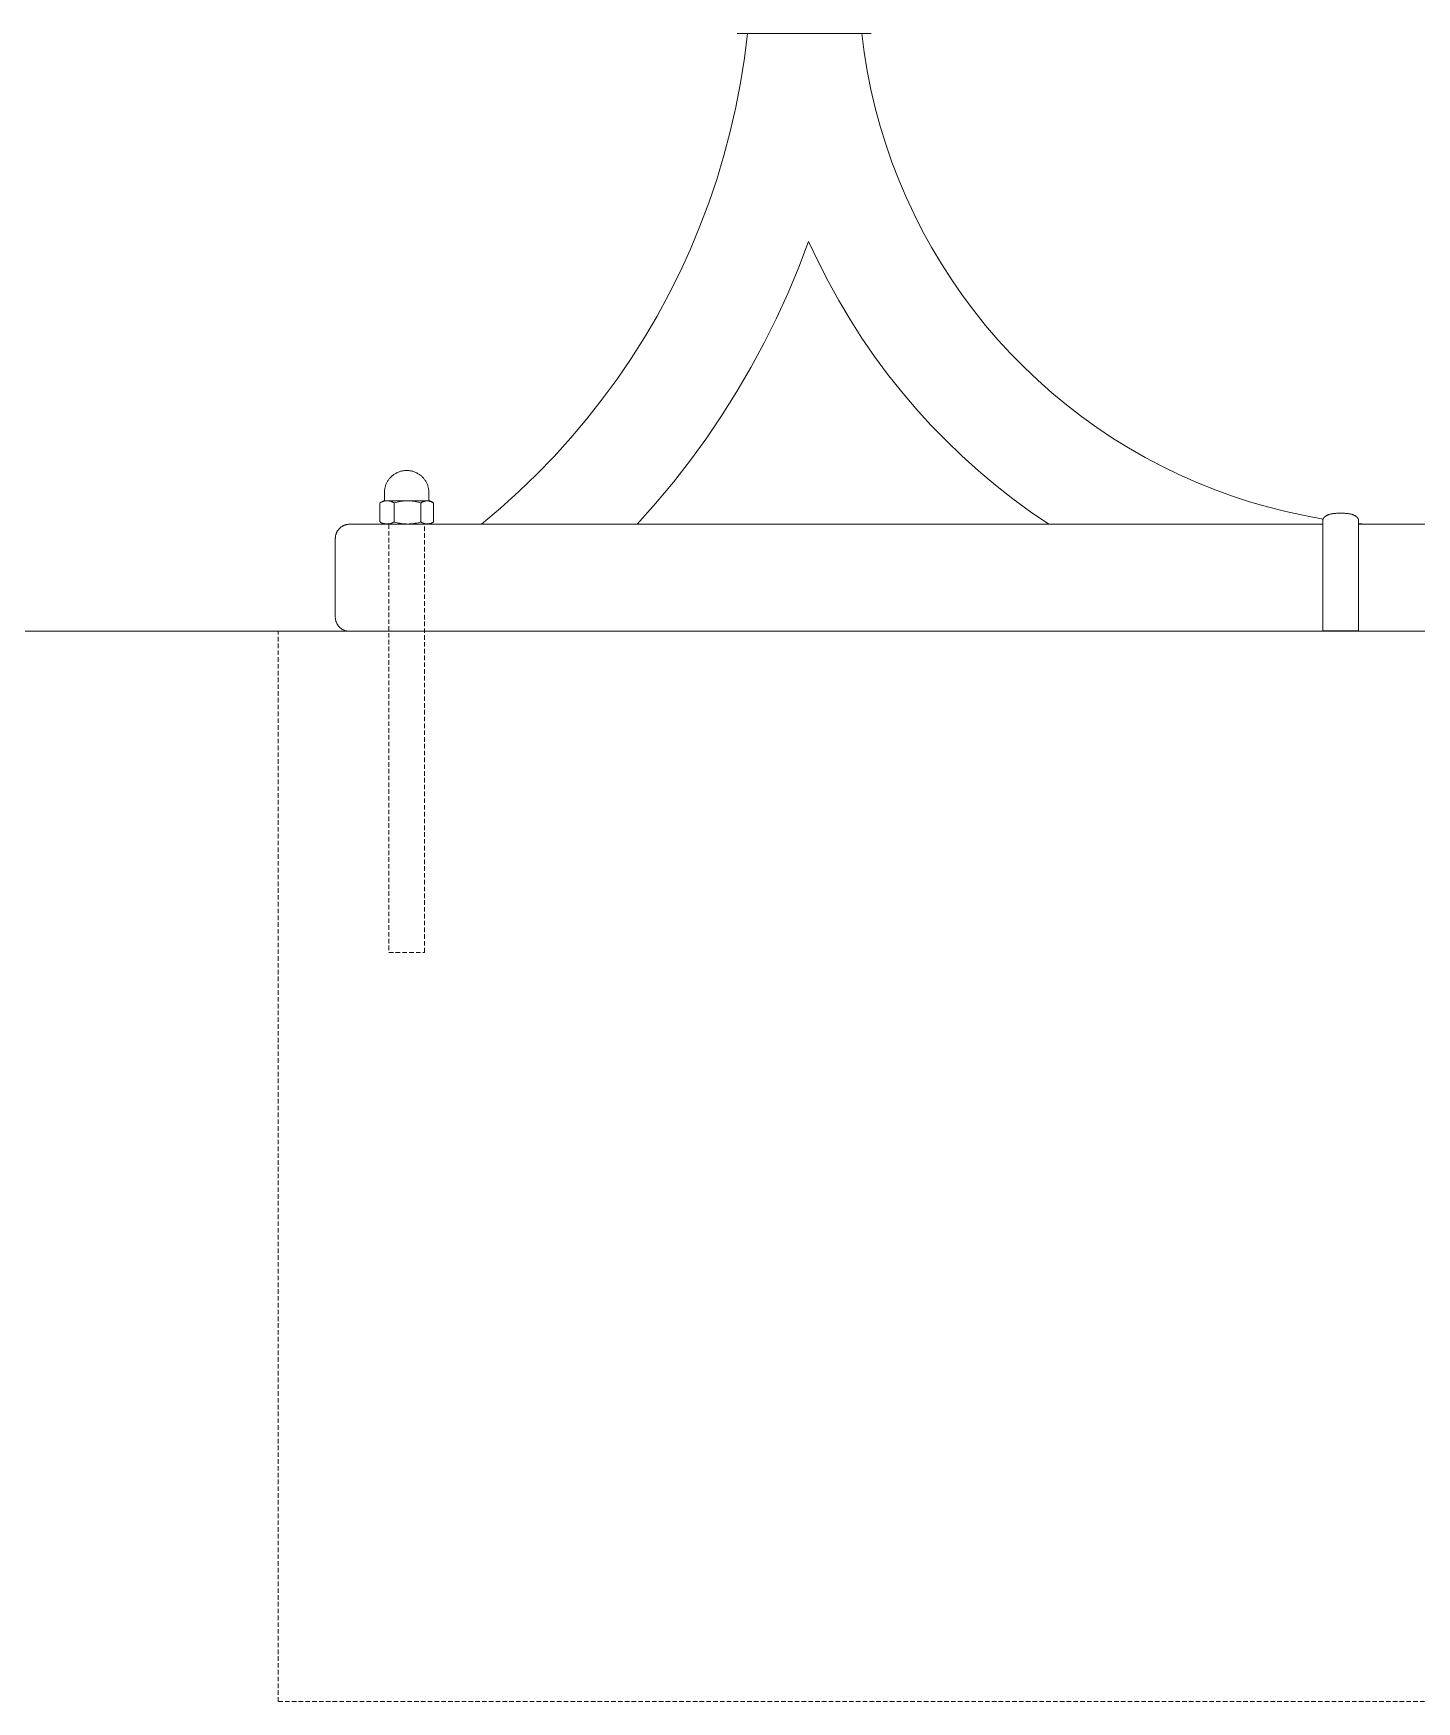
# Model space of a CAD drawing. Header units: millimetres. Extents: x -75 to 3710, y -20 to 2482.
# Drawn here: x 2797.7 to 3185.4, y 1645.6 to 2113.2 of the extents above; entities that cross this region are included whole.
import ezdxf

# ---------------------------------------------------------------- set-up
doc = ezdxf.new("R2010")
doc.units = ezdxf.units.MM
doc.linetypes.add('HIDDEN', pattern=[1.905, 1.27, -0.635])
doc.layers.add('ZANO_R', color=7, linetype='Continuous', lineweight=0)
doc.layers.add('ZANO_R_przerywana', color=7, linetype='HIDDEN', lineweight=0)

msp = doc.modelspace()

# ---------------------------------------------------------------- linework, layer by layer
at = {"layer": 'ZANO_R'}
for p, q in [((2994.95, 2113.15), (3032.43, 2113.15)), ((2997.79, 2113.15), (2996.94, 2106.22)), ((3030.51, 2107.89), (3029.84, 2113.15)), ((3032.5, 2113.15), (3032.43, 2113.15)), ((2996.94, 2106.22), (2995.86, 2099.33)), ((3031.37, 2102.66), (3030.51, 2107.89)), ((3032.41, 2097.45), (3031.37, 2102.66)), ((2995.86, 2099.33), (2994.54, 2092.47)), ((3033.62, 2092.29), (3032.41, 2097.45)), ((2994.54, 2092.47), (2992.99, 2085.66)), ((3035.01, 2087.17), (3033.62, 2092.29)), ((2992.99, 2085.66), (2991.2, 2078.91)), ((3036.57, 2082.1), (3035.01, 2087.17)), ((3038.31, 2077.09), (3036.57, 2082.1)), ((2991.2, 2078.91), (2989.19, 2072.23)), ((3040.21, 2072.14), (3038.31, 2077.09)), ((2989.19, 2072.23), (2986.95, 2065.62)), ((3042.28, 2067.25), (3040.21, 2072.14)), ((3044.52, 2062.44), (3042.28, 2067.25)), ((2986.95, 2065.62), (2984.49, 2059.08)), ((3046.92, 2057.71), (3044.52, 2062.44)), ((2984.49, 2059.08), (2981.81, 2052.64)), ((3049.48, 2053.07), (3046.92, 2057.71)), ((3014.96, 2054.85), (3012.2, 2047.58)), ((3017.59, 2049.23), (3014.96, 2054.85)), ((3052.2, 2048.51), (3049.48, 2053.07)), ((2981.81, 2052.64), (2978.91, 2046.29)), ((3020.39, 2043.7), (3017.59, 2049.23)), ((3055.07, 2044.05), (3052.2, 2048.51)), ((2978.91, 2046.29), (2975.79, 2040.04)), ((3012.2, 2047.58), (3009.2, 2040.41)), ((3023.39, 2038.27), (3020.39, 2043.7)), ((3058.09, 2039.69), (3055.07, 2044.05)), ((2975.79, 2040.04), (2972.47, 2033.9)), ((3009.2, 2040.41), (3005.97, 2033.33)), ((3061.26, 2035.44), (3058.09, 2039.69)), ((3026.56, 2032.94), (3023.39, 2038.27)), ((3064.57, 2031.29), (3061.26, 2035.44)), ((2972.47, 2033.9), (2968.93, 2027.88)), ((3005.97, 2033.33), (3002.5, 2026.37)), ((3029.9, 2027.72), (3026.56, 2032.94)), ((3068.03, 2027.27), (3064.57, 2031.29)), ((2968.93, 2027.88), (2965.2, 2021.99)), ((3002.5, 2026.37), (2998.8, 2019.53)), ((3033.42, 2022.61), (3029.9, 2027.72)), ((3071.61, 2023.36), (3068.03, 2027.27)), ((2965.2, 2021.99), (2961.26, 2016.22)), ((3037.11, 2017.63), (3033.42, 2022.61)), ((3075.33, 2019.58), (3071.61, 2023.36)), ((2961.26, 2016.22), (2957.13, 2010.59)), ((2998.8, 2019.53), (2994.88, 2012.81)), ((3040.97, 2012.77), (3037.11, 2017.63)), ((3079.18, 2015.92), (3075.33, 2019.58)), ((3083.15, 2012.4), (3079.18, 2015.92)), ((2994.88, 2012.81), (2990.74, 2006.23)), ((3044.98, 2008.04), (3040.97, 2012.77)), ((3087.23, 2009.02), (3083.15, 2012.4)), ((2957.13, 2010.59), (2952.81, 2005.1)), ((2990.74, 2006.23), (2986.38, 1999.78)), ((3049.15, 2003.45), (3044.98, 2008.04)), ((3091.43, 2005.78), (3087.23, 2009.02)), ((2952.81, 2005.1), (2948.31, 1999.77)), ((3053.47, 1999), (3049.15, 2003.45)), ((3095.74, 2002.68), (3091.43, 2005.78)), ((3100.15, 1999.73), (3095.74, 2002.68)), ((2948.31, 1999.77), (2943.63, 1994.59)), ((2986.38, 1999.78), (2981.81, 1993.49)), ((3057.94, 1994.7), (3053.47, 1999)), ((3104.66, 1996.94), (3100.15, 1999.73)), ((3109.26, 1994.3), (3104.66, 1996.94)), ((2943.63, 1994.59), (2938.77, 1989.58)), ((2981.81, 1993.49), (2977.04, 1987.35)), ((3062.55, 1990.55), (3057.94, 1994.7)), ((3113.95, 1991.82), (3109.26, 1994.3)), ((2896.74, 1987.26), (2896.84, 1987.44)), ((2896.84, 1987.44), (2896.74, 1987.26)), ((2896.84, 1987.44), (2896.95, 1987.63)), ((2896.95, 1987.63), (2896.84, 1987.44)), ((2896.95, 1987.63), (2897.06, 1987.81)), ((2897.06, 1987.81), (2896.95, 1987.63)), ((2897.06, 1987.81), (2897.18, 1987.98)), ((2897.18, 1987.98), (2897.06, 1987.81)), ((2897.18, 1987.98), (2897.31, 1988.16)), ((2897.31, 1988.16), (2897.18, 1987.98)), ((2897.31, 1988.16), (2897.44, 1988.32)), ((2897.44, 1988.32), (2897.31, 1988.16)), ((2897.44, 1988.32), (2897.58, 1988.49)), ((2897.58, 1988.49), (2897.44, 1988.32)), ((2897.58, 1988.49), (2897.72, 1988.65)), ((2897.72, 1988.65), (2897.58, 1988.49)), ((2897.72, 1988.65), (2897.87, 1988.8)), ((2897.87, 1988.8), (2897.72, 1988.65)), ((2897.87, 1988.8), (2898.02, 1988.95)), ((2898.02, 1988.95), (2897.87, 1988.8)), ((2898.02, 1988.95), (2898.18, 1989.09)), ((2898.18, 1989.09), (2898.02, 1988.95)), ((2898.18, 1989.09), (2898.34, 1989.23)), ((2898.34, 1989.23), (2898.18, 1989.09)), ((2898.34, 1989.23), (2898.51, 1989.36)), ((2898.51, 1989.36), (2898.34, 1989.23)), ((2898.51, 1989.36), (2898.68, 1989.49)), ((2898.68, 1989.49), (2898.51, 1989.36)), ((2898.68, 1989.49), (2898.86, 1989.61)), ((2898.86, 1989.61), (2898.68, 1989.49)), ((2898.86, 1989.61), (2899.04, 1989.72)), ((2899.04, 1989.72), (2898.86, 1989.61)), ((2899.04, 1989.72), (2899.23, 1989.83)), ((2899.23, 1989.83), (2899.04, 1989.72)), ((2899.23, 1989.83), (2899.41, 1989.93)), ((2899.41, 1989.93), (2899.23, 1989.83)), ((2899.41, 1989.93), (2899.6, 1990.02)), ((2899.6, 1990.02), (2899.41, 1989.93)), ((2899.6, 1990.02), (2899.8, 1990.11)), ((2899.8, 1990.11), (2899.6, 1990.02)), ((2899.8, 1990.11), (2900, 1990.19)), ((2900, 1990.19), (2899.8, 1990.11)), ((2900, 1990.19), (2900.2, 1990.27)), ((2900.2, 1990.27), (2900, 1990.19)), ((2900.2, 1990.27), (2900.4, 1990.34)), ((2900.4, 1990.34), (2900.2, 1990.27)), ((2900.4, 1990.34), (2900.6, 1990.4)), ((2900.6, 1990.4), (2900.4, 1990.34)), ((2900.6, 1990.4), (2900.81, 1990.45)), ((2900.81, 1990.45), (2900.6, 1990.4)), ((2900.81, 1990.45), (2901.02, 1990.5)), ((2901.02, 1990.5), (2900.81, 1990.45)), ((2901.02, 1990.5), (2901.23, 1990.54)), ((2901.23, 1990.54), (2901.02, 1990.5)), ((2901.23, 1990.54), (2901.44, 1990.57)), ((2901.44, 1990.57), (2901.23, 1990.54)), ((2901.44, 1990.57), (2901.65, 1990.6)), ((2901.65, 1990.6), (2901.44, 1990.57)), ((2901.65, 1990.6), (2901.86, 1990.62)), ((2901.86, 1990.62), (2901.65, 1990.6)), ((2901.86, 1990.62), (2902.08, 1990.63)), ((2902.08, 1990.63), (2901.86, 1990.62)), ((2902.08, 1990.63), (2902.29, 1990.63)), ((2902.29, 1990.63), (2902.08, 1990.63)), ((2902.29, 1990.63), (2902.5, 1990.63)), ((2902.5, 1990.63), (2902.29, 1990.63)), ((2902.5, 1990.63), (2902.72, 1990.62)), ((2902.72, 1990.62), (2902.5, 1990.63)), ((2902.72, 1990.62), (2902.93, 1990.6)), ((2902.93, 1990.6), (2902.72, 1990.62)), ((2902.93, 1990.6), (2903.14, 1990.57)), ((2903.14, 1990.57), (2902.93, 1990.6)), ((2903.14, 1990.57), (2903.35, 1990.54)), ((2903.35, 1990.54), (2903.14, 1990.57)), ((2903.35, 1990.54), (2903.56, 1990.5)), ((2903.56, 1990.5), (2903.35, 1990.54)), ((2903.56, 1990.5), (2903.77, 1990.45)), ((2903.77, 1990.45), (2903.56, 1990.5)), ((2903.77, 1990.45), (2903.97, 1990.4)), ((2903.97, 1990.4), (2903.77, 1990.45)), ((2903.97, 1990.4), (2904.18, 1990.34)), ((2904.18, 1990.34), (2903.97, 1990.4)), ((2904.18, 1990.34), (2904.38, 1990.27)), ((2904.38, 1990.27), (2904.18, 1990.34)), ((2904.38, 1990.27), (2904.58, 1990.19)), ((2904.58, 1990.19), (2904.38, 1990.27)), ((2904.58, 1990.19), (2904.78, 1990.11)), ((2904.78, 1990.11), (2904.58, 1990.19)), ((2904.78, 1990.11), (2904.97, 1990.02)), ((2904.97, 1990.02), (2904.78, 1990.11)), ((2904.97, 1990.02), (2905.16, 1989.93)), ((2905.16, 1989.93), (2904.97, 1990.02)), ((2905.16, 1989.93), (2905.35, 1989.83)), ((2905.35, 1989.83), (2905.16, 1989.93)), ((2905.35, 1989.83), (2905.54, 1989.72)), ((2905.54, 1989.72), (2905.35, 1989.83)), ((2905.54, 1989.72), (2905.72, 1989.61)), ((2905.72, 1989.61), (2905.54, 1989.72)), ((2905.72, 1989.61), (2905.89, 1989.49)), ((2905.89, 1989.49), (2905.72, 1989.61)), ((2905.89, 1989.49), (2906.07, 1989.36)), ((2906.07, 1989.36), (2905.89, 1989.49)), ((2906.07, 1989.36), (2906.23, 1989.23)), ((2906.23, 1989.23), (2906.07, 1989.36)), ((2906.23, 1989.23), (2906.4, 1989.09)), ((2906.4, 1989.09), (2906.23, 1989.23)), ((2906.4, 1989.09), (2906.55, 1988.95)), ((2906.55, 1988.95), (2906.4, 1989.09)), ((2906.55, 1988.95), (2906.71, 1988.8)), ((2906.71, 1988.8), (2906.55, 1988.95)), ((2906.71, 1988.8), (2906.86, 1988.65)), ((2906.86, 1988.65), (2906.71, 1988.8)), ((2906.86, 1988.65), (2907, 1988.49)), ((2907, 1988.49), (2906.86, 1988.65)), ((2907, 1988.49), (2907.14, 1988.32)), ((2907.14, 1988.32), (2907, 1988.49)), ((2907.14, 1988.32), (2907.27, 1988.16)), ((2907.27, 1988.16), (2907.14, 1988.32)), ((2907.27, 1988.16), (2907.39, 1987.98)), ((2907.39, 1987.98), (2907.27, 1988.16)), ((2907.39, 1987.98), (2907.51, 1987.81)), ((2907.51, 1987.81), (2907.39, 1987.98)), ((2907.51, 1987.81), (2907.63, 1987.63)), ((2907.63, 1987.63), (2907.51, 1987.81)), ((2907.63, 1987.63), (2907.74, 1987.44)), ((2907.74, 1987.44), (2907.63, 1987.63)), ((2907.74, 1987.44), (2907.84, 1987.26)), ((2907.84, 1987.26), (2907.74, 1987.44)), ((2938.77, 1989.58), (2933.75, 1984.73)), ((2977.04, 1987.35), (2972.06, 1981.37)), ((3067.3, 1986.56), (3062.55, 1990.55)), ((3118.72, 1989.5), (3113.95, 1991.82)), ((3123.56, 1987.34), (3118.72, 1989.5)), ((3128.48, 1985.35), (3123.56, 1987.34)), ((2896.04, 1984.59), (2896.05, 1984.81)), ((2896.05, 1984.81), (2896.04, 1984.59)), ((2896.04, 1984.38), (2896.04, 1984.59)), ((2896.04, 1984.59), (2896.04, 1984.38)), ((2896.04, 1982.25), (2896.04, 1984.38)), ((2896.04, 1984.38), (2896.04, 1982.25)), ((2896.05, 1984.81), (2896.07, 1985.02)), ((2896.07, 1985.02), (2896.05, 1984.81)), ((2896.07, 1985.02), (2896.1, 1985.23)), ((2896.1, 1985.23), (2896.07, 1985.02)), ((2896.1, 1985.23), (2896.13, 1985.44)), ((2896.13, 1985.44), (2896.1, 1985.23)), ((2896.13, 1985.44), (2896.17, 1985.65)), ((2896.17, 1985.65), (2896.13, 1985.44)), ((2896.17, 1985.65), (2896.22, 1985.86)), ((2896.22, 1985.86), (2896.17, 1985.65)), ((2896.22, 1985.86), (2896.27, 1986.07)), ((2896.27, 1986.07), (2896.22, 1985.86)), ((2896.27, 1986.07), (2896.33, 1986.27)), ((2896.33, 1986.27), (2896.27, 1986.07)), ((2896.33, 1986.27), (2896.4, 1986.47)), ((2896.4, 1986.47), (2896.33, 1986.27)), ((2896.4, 1986.47), (2896.47, 1986.67)), ((2896.47, 1986.67), (2896.4, 1986.47)), ((2896.47, 1986.67), (2896.56, 1986.87)), ((2896.56, 1986.87), (2896.47, 1986.67)), ((2896.56, 1986.87), (2896.64, 1987.06)), ((2896.64, 1987.06), (2896.56, 1986.87)), ((2896.64, 1987.06), (2896.74, 1987.26)), ((2896.74, 1987.26), (2896.64, 1987.06)), ((2907.84, 1987.26), (2907.93, 1987.06)), ((2907.93, 1987.06), (2907.84, 1987.26)), ((2907.93, 1987.06), (2908.02, 1986.87)), ((2908.02, 1986.87), (2907.93, 1987.06)), ((2908.02, 1986.87), (2908.1, 1986.67)), ((2908.1, 1986.67), (2908.02, 1986.87)), ((2908.1, 1986.67), (2908.18, 1986.47)), ((2908.18, 1986.47), (2908.1, 1986.67)), ((2908.18, 1986.47), (2908.25, 1986.27)), ((2908.25, 1986.27), (2908.18, 1986.47)), ((2908.25, 1986.27), (2908.31, 1986.07)), ((2908.31, 1986.07), (2908.25, 1986.27)), ((2908.31, 1986.07), (2908.36, 1985.86)), ((2908.36, 1985.86), (2908.31, 1986.07)), ((2908.36, 1985.86), (2908.41, 1985.65)), ((2908.41, 1985.65), (2908.36, 1985.86)), ((2908.41, 1985.65), (2908.45, 1985.44)), ((2908.45, 1985.44), (2908.41, 1985.65)), ((2908.45, 1985.44), (2908.48, 1985.23)), ((2908.48, 1985.23), (2908.45, 1985.44)), ((2908.48, 1985.23), (2908.51, 1985.02)), ((2908.51, 1985.02), (2908.48, 1985.23)), ((2908.51, 1985.02), (2908.52, 1984.81)), ((2908.52, 1984.81), (2908.51, 1985.02)), ((2908.52, 1984.81), (2908.54, 1984.59)), ((2908.54, 1984.59), (2908.52, 1984.81)), ((2908.54, 1984.59), (2908.54, 1984.38)), ((2908.54, 1984.38), (2908.54, 1984.59)), ((2908.54, 1984.38), (2908.54, 1982.25)), ((2908.54, 1982.25), (2908.54, 1984.38)), ((2933.75, 1984.73), (2928.56, 1980.05)), ((3072.17, 1982.72), (3067.3, 1986.56)), ((3077.17, 1979.06), (3072.17, 1982.72)), ((3133.46, 1983.53), (3128.48, 1985.35)), ((3138.51, 1981.88), (3133.46, 1983.53)), ((2894.95, 1981.64), (2894.79, 1981.55)), ((2894.95, 1981.64), (2894.79, 1981.55)), ((2894.79, 1981.55), (2894.91, 1981.62)), ((2894.79, 1981.55), (2894.91, 1981.62)), ((2894.79, 1981.55), (2894.79, 1976.21)), ((2894.79, 1981.55), (2894.79, 1976.21)), ((2894.91, 1981.62), (2895.04, 1981.68)), ((2894.91, 1981.62), (2895.04, 1981.68)), ((2894.95, 1981.64), (2895.79, 1982.13)), ((2895.79, 1982.13), (2894.95, 1981.64)), ((2895.04, 1981.68), (2895.16, 1981.75)), ((2895.04, 1981.68), (2895.16, 1981.75)), ((2895.16, 1981.75), (2895.29, 1981.8)), ((2895.16, 1981.75), (2895.29, 1981.8)), ((2895.29, 1981.8), (2895.42, 1981.85)), ((2895.29, 1981.8), (2895.42, 1981.85)), ((2895.42, 1981.85), (2895.55, 1981.9)), ((2895.42, 1981.85), (2895.55, 1981.9)), ((2895.55, 1981.9), (2895.69, 1981.95)), ((2895.55, 1981.9), (2895.69, 1981.95)), ((2895.69, 1981.95), (2895.82, 1981.99)), ((2895.69, 1981.95), (2895.82, 1981.99)), ((2896.71, 1982.13), (2895.79, 1982.13)), ((2896.71, 1982.13), (2895.79, 1982.13)), ((2895.82, 1981.99), (2895.96, 1982.02)), ((2895.82, 1981.99), (2895.96, 1982.02)), ((2895.92, 1982.13), (2896.04, 1982.25)), ((2896.04, 1982.25), (2895.92, 1982.13)), ((2895.96, 1982.02), (2896.1, 1982.05)), ((2895.96, 1982.02), (2896.1, 1982.05)), ((2896.1, 1982.05), (2896.23, 1982.08)), ((2896.1, 1982.05), (2896.23, 1982.08)), ((2896.23, 1982.08), (2896.37, 1982.1)), ((2896.23, 1982.08), (2896.37, 1982.1)), ((2896.37, 1982.1), (2896.51, 1982.11)), ((2896.37, 1982.1), (2896.51, 1982.11)), ((2896.51, 1982.11), (2896.65, 1982.12)), ((2896.51, 1982.11), (2896.65, 1982.12)), ((2896.65, 1982.12), (2896.79, 1982.13)), ((2896.65, 1982.12), (2896.79, 1982.13)), ((2896.79, 1982.13), (2896.93, 1982.12)), ((2896.79, 1982.13), (2896.93, 1982.12)), ((2902.43, 1982.13), (2896.86, 1982.13)), ((2902.43, 1982.13), (2896.86, 1982.13)), ((2896.93, 1982.12), (2897.07, 1982.11)), ((2896.93, 1982.12), (2897.07, 1982.11)), ((2897.07, 1982.11), (2897.21, 1982.1)), ((2897.07, 1982.11), (2897.21, 1982.1)), ((2897.21, 1982.1), (2897.35, 1982.08)), ((2897.21, 1982.1), (2897.35, 1982.08)), ((2897.35, 1982.08), (2897.49, 1982.05)), ((2897.35, 1982.08), (2897.49, 1982.05)), ((2897.49, 1982.05), (2897.63, 1982.02)), ((2897.49, 1982.05), (2897.63, 1982.02)), ((2897.63, 1982.02), (2897.76, 1981.99)), ((2897.63, 1982.02), (2897.76, 1981.99)), ((2897.76, 1981.99), (2897.9, 1981.95)), ((2897.76, 1981.99), (2897.9, 1981.95)), ((2897.9, 1981.95), (2898.03, 1981.9)), ((2897.9, 1981.95), (2898.03, 1981.9)), ((2898.03, 1981.9), (2898.17, 1981.85)), ((2898.03, 1981.9), (2898.17, 1981.85)), ((2898.17, 1981.85), (2898.3, 1981.8)), ((2898.17, 1981.85), (2898.3, 1981.8)), ((2898.3, 1981.8), (2898.42, 1981.75)), ((2898.3, 1981.8), (2898.42, 1981.75)), ((2898.42, 1981.75), (2898.55, 1981.68)), ((2898.42, 1981.75), (2898.55, 1981.68)), ((2898.55, 1981.68), (2898.68, 1981.62)), ((2898.55, 1981.68), (2898.68, 1981.62)), ((2898.68, 1981.62), (2898.8, 1981.55)), ((2898.68, 1981.62), (2898.8, 1981.55)), ((2898.8, 1981.55), (2899.2, 1981.67)), ((2898.8, 1981.55), (2899.2, 1981.67)), ((2898.8, 1976.21), (2898.8, 1981.55)), ((2898.8, 1976.21), (2898.8, 1981.55)), ((2899.2, 1981.67), (2899.61, 1981.77)), ((2899.2, 1981.67), (2899.61, 1981.77)), ((2899.61, 1981.77), (2900.03, 1981.86)), ((2899.61, 1981.77), (2900.03, 1981.86)), ((2900.03, 1981.86), (2900.44, 1981.94)), ((2900.03, 1981.86), (2900.44, 1981.94)), ((2900.44, 1981.94), (2900.86, 1982)), ((2900.44, 1981.94), (2900.86, 1982)), ((2900.86, 1982), (2901.28, 1982.06)), ((2900.86, 1982), (2901.28, 1982.06)), ((2901.28, 1982.06), (2901.7, 1982.09)), ((2901.28, 1982.06), (2901.7, 1982.09)), ((2901.7, 1982.09), (2902.13, 1982.12)), ((2901.7, 1982.09), (2902.13, 1982.12)), ((2902.13, 1982.12), (2902.55, 1982.13)), ((2902.13, 1982.12), (2902.55, 1982.13)), ((2902.55, 1982.13), (2902.97, 1982.12)), ((2902.55, 1982.13), (2902.97, 1982.12)), ((2907.98, 1982.13), (2902.68, 1982.13)), ((2907.98, 1982.13), (2902.68, 1982.13)), ((2902.97, 1982.12), (2903.39, 1982.09)), ((2902.97, 1982.12), (2903.39, 1982.09)), ((2903.39, 1982.09), (2903.81, 1982.06)), ((2903.39, 1982.09), (2903.81, 1982.06)), ((2903.81, 1982.06), (2904.23, 1982)), ((2903.81, 1982.06), (2904.23, 1982)), ((2904.23, 1982), (2904.65, 1981.94)), ((2904.23, 1982), (2904.65, 1981.94)), ((2904.65, 1981.94), (2905.07, 1981.86)), ((2904.65, 1981.94), (2905.07, 1981.86)), ((2905.07, 1981.86), (2905.48, 1981.77)), ((2905.07, 1981.86), (2905.48, 1981.77)), ((2905.48, 1981.77), (2905.89, 1981.67)), ((2905.48, 1981.77), (2905.89, 1981.67)), ((2905.89, 1981.67), (2906.3, 1981.55)), ((2905.89, 1981.67), (2906.3, 1981.55)), ((2906.3, 1981.55), (2906.39, 1981.61)), ((2906.3, 1981.55), (2906.39, 1981.61)), ((2906.3, 1981.55), (2906.3, 1976.21)), ((2906.3, 1981.55), (2906.3, 1976.21)), ((2906.39, 1981.61), (2906.48, 1981.67)), ((2906.39, 1981.61), (2906.48, 1981.67)), ((2906.48, 1981.67), (2906.58, 1981.72)), ((2906.48, 1981.67), (2906.58, 1981.72)), ((2906.58, 1981.72), (2906.67, 1981.77)), ((2906.58, 1981.72), (2906.67, 1981.77)), ((2906.67, 1981.77), (2906.77, 1981.82)), ((2906.67, 1981.77), (2906.77, 1981.82)), ((2906.77, 1981.82), (2906.87, 1981.87)), ((2906.77, 1981.82), (2906.87, 1981.87)), ((2906.87, 1981.87), (2906.97, 1981.91)), ((2906.87, 1981.87), (2906.97, 1981.91)), ((2906.97, 1981.91), (2907.08, 1981.95)), ((2906.97, 1981.91), (2907.08, 1981.95)), ((2907.08, 1981.95), (2907.18, 1981.98)), ((2907.08, 1981.95), (2907.18, 1981.98)), ((2907.18, 1981.98), (2907.29, 1982.01)), ((2907.18, 1981.98), (2907.29, 1982.01)), ((2907.29, 1982.01), (2907.39, 1982.04)), ((2907.29, 1982.01), (2907.39, 1982.04)), ((2907.39, 1982.04), (2907.5, 1982.06)), ((2907.39, 1982.04), (2907.5, 1982.06)), ((2907.5, 1982.06), (2907.61, 1982.08)), ((2907.5, 1982.06), (2907.61, 1982.08)), ((2907.61, 1982.08), (2907.72, 1982.1)), ((2907.61, 1982.08), (2907.72, 1982.1)), ((2907.72, 1982.1), (2907.82, 1982.11)), ((2907.72, 1982.1), (2907.82, 1982.11)), ((2907.82, 1982.11), (2907.93, 1982.12)), ((2907.82, 1982.11), (2907.93, 1982.12)), ((2907.93, 1982.12), (2908.04, 1982.13)), ((2907.93, 1982.12), (2908.04, 1982.13)), ((2908.04, 1982.13), (2908.15, 1982.12)), ((2908.04, 1982.13), (2908.15, 1982.12)), ((2908.61, 1982.13), (2908.1, 1982.13)), ((2908.61, 1982.13), (2908.1, 1982.13)), ((2908.15, 1982.12), (2908.26, 1982.11)), ((2908.15, 1982.12), (2908.26, 1982.11)), ((2908.26, 1982.11), (2908.37, 1982.1)), ((2908.26, 1982.11), (2908.37, 1982.1)), ((2908.37, 1982.1), (2908.48, 1982.08)), ((2908.37, 1982.1), (2908.48, 1982.08)), ((2908.48, 1982.08), (2908.59, 1982.06)), ((2908.48, 1982.08), (2908.59, 1982.06)), ((2908.54, 1982.25), (2908.54, 1982.25)), ((2908.54, 1982.25), (2908.54, 1982.24)), ((2908.65, 1982.13), (2908.54, 1982.25)), ((2908.54, 1982.24), (2908.54, 1982.24)), ((2908.54, 1982.24), (2908.54, 1982.23)), ((2908.54, 1982.23), (2908.54, 1982.23)), ((2908.54, 1982.23), (2908.54, 1982.23)), ((2908.54, 1982.23), (2908.54, 1982.22)), ((2908.54, 1982.22), (2908.54, 1982.22)), ((2908.54, 1982.22), (2908.54, 1982.21)), ((2908.54, 1982.21), (2908.55, 1982.21)), ((2908.55, 1982.21), (2908.55, 1982.21)), ((2908.55, 1982.21), (2908.55, 1982.2)), ((2908.55, 1982.2), (2908.55, 1982.2)), ((2908.55, 1982.2), (2908.55, 1982.19)), ((2908.55, 1982.19), (2908.55, 1982.19)), ((2908.55, 1982.19), (2908.56, 1982.19)), ((2908.56, 1982.19), (2908.56, 1982.18)), ((2908.56, 1982.18), (2908.56, 1982.18)), ((2908.56, 1982.18), (2908.56, 1982.18)), ((2908.56, 1982.18), (2908.57, 1982.17)), ((2908.57, 1982.17), (2908.57, 1982.17)), ((2908.57, 1982.17), (2908.57, 1982.17)), ((2908.57, 1982.17), (2908.57, 1982.17)), ((2908.57, 1982.17), (2908.58, 1982.16)), ((2908.58, 1982.16), (2908.58, 1982.16)), ((2908.58, 1982.16), (2908.58, 1982.16)), ((2908.58, 1982.16), (2908.59, 1982.15)), ((2908.59, 1982.15), (2908.59, 1982.15)), ((2908.59, 1982.15), (2908.59, 1982.15)), ((2908.59, 1982.15), (2908.6, 1982.15)), ((2908.59, 1982.06), (2908.69, 1982.04)), ((2908.59, 1982.06), (2908.69, 1982.04)), ((2908.6, 1982.15), (2908.6, 1982.15)), ((2908.6, 1982.15), (2908.6, 1982.14)), ((2908.6, 1982.14), (2908.61, 1982.14)), ((2908.61, 1982.14), (2908.61, 1982.14)), ((2908.61, 1982.14), (2908.62, 1982.14)), ((2908.75, 1982.13), (2908.61, 1982.13)), ((2908.75, 1982.13), (2908.61, 1982.13)), ((2908.62, 1982.14), (2908.62, 1982.14)), ((2908.62, 1982.14), (2908.62, 1982.14)), ((2908.62, 1982.14), (2908.63, 1982.13)), ((2908.63, 1982.13), (2908.63, 1982.13)), ((2908.63, 1982.13), (2908.64, 1982.13)), ((2908.64, 1982.13), (2908.64, 1982.13)), ((2908.64, 1982.13), (2908.64, 1982.13)), ((2908.64, 1982.13), (2908.65, 1982.13)), ((2908.65, 1982.13), (2908.65, 1982.13)), ((2908.69, 1982.04), (2908.8, 1982.01)), ((2908.69, 1982.04), (2908.8, 1982.01)), ((2908.78, 1982.13), (2908.75, 1982.13)), ((2908.78, 1982.13), (2908.75, 1982.13)), ((2908.79, 1982.13), (2908.78, 1982.13)), ((2908.79, 1982.13), (2908.78, 1982.13)), ((2908.79, 1982.13), (2909.57, 1981.68)), ((2908.79, 1982.13), (2908.79, 1982.13)), ((2908.79, 1982.13), (2908.79, 1982.13)), ((2908.79, 1982.13), (2908.79, 1982.13)), ((2908.79, 1982.13), (2908.79, 1982.13)), ((2908.79, 1982.13), (2908.79, 1982.13)), ((2908.79, 1982.13), (2908.79, 1982.13)), ((2908.79, 1982.13), (2908.79, 1982.13)), ((2908.79, 1982.13), (2908.79, 1982.13)), ((2908.79, 1982.13), (2908.79, 1982.13)), ((2908.79, 1982.13), (2908.79, 1982.13)), ((2909.57, 1981.68), (2908.79, 1982.13)), ((2908.8, 1982.01), (2908.9, 1981.98)), ((2908.8, 1982.01), (2908.9, 1981.98)), ((2908.9, 1981.98), (2909.01, 1981.95)), ((2908.9, 1981.98), (2909.01, 1981.95)), ((2909.01, 1981.95), (2909.11, 1981.91)), ((2909.01, 1981.95), (2909.11, 1981.91)), ((2909.11, 1981.91), (2909.21, 1981.87)), ((2909.11, 1981.91), (2909.21, 1981.87)), ((2909.21, 1981.87), (2909.31, 1981.82)), ((2909.21, 1981.87), (2909.31, 1981.82)), ((2909.31, 1981.82), (2909.41, 1981.77)), ((2909.31, 1981.82), (2909.41, 1981.77)), ((2909.41, 1981.77), (2909.51, 1981.72)), ((2909.41, 1981.77), (2909.51, 1981.72)), ((2909.51, 1981.72), (2909.6, 1981.67)), ((2909.51, 1981.72), (2909.6, 1981.67)), ((2909.6, 1981.67), (2909.7, 1981.61)), ((2909.6, 1981.67), (2909.7, 1981.61)), ((2909.7, 1981.61), (2909.79, 1981.55)), ((2909.7, 1981.61), (2909.79, 1981.55)), ((2909.79, 1976.21), (2909.79, 1981.55)), ((2909.79, 1976.21), (2909.79, 1981.55)), ((2928.56, 1980.05), (2923.22, 1975.56)), ((2972.06, 1981.37), (2966.89, 1975.56)), ((3082.3, 1975.56), (3077.17, 1979.06)), ((3143.6, 1980.41), (3138.51, 1981.88)), ((3148.74, 1979.1), (3143.6, 1980.41)), ((3153.93, 1977.98), (3148.74, 1979.1)), ((3159.15, 1977.03), (3153.93, 1977.98)), ((3159.98, 1977.91), (3160.04, 1977.95)), ((3160.04, 1977.95), (3160.11, 1977.99)), ((3160.11, 1977.99), (3160.18, 1978.02)), ((3160.18, 1978.02), (3160.25, 1978.06)), ((3160.25, 1978.06), (3160.33, 1978.09)), ((3160.33, 1978.09), (3160.4, 1978.13)), ((3160.4, 1978.13), (3160.48, 1978.16)), ((3160.48, 1978.16), (3160.56, 1978.19)), ((3160.56, 1978.19), (3160.64, 1978.22)), ((3160.64, 1978.22), (3160.73, 1978.25)), ((3160.73, 1978.25), (3160.89, 1978.31)), ((3160.89, 1978.31), (3161.07, 1978.36)), ((3161.07, 1978.36), (3161.25, 1978.41)), ((3161.25, 1978.41), (3161.43, 1978.45)), ((3161.43, 1978.45), (3161.61, 1978.49)), ((3161.61, 1978.49), (3161.8, 1978.52)), ((3161.8, 1978.52), (3161.98, 1978.55)), ((3161.98, 1978.55), (3162.17, 1978.58)), ((3162.17, 1978.58), (3162.36, 1978.6)), ((3162.36, 1978.6), (3162.54, 1978.61)), ((3162.54, 1978.61), (3162.72, 1978.62)), ((3162.72, 1978.62), (3162.9, 1978.63)), ((3162.9, 1978.63), (3163.08, 1978.63)), ((3163.08, 1978.63), (3165.08, 1978.63)), ((3165.08, 1978.63), (3165.26, 1978.63)), ((3165.26, 1978.63), (3165.44, 1978.62)), ((3165.44, 1978.62), (3165.63, 1978.61)), ((3165.63, 1978.61), (3165.81, 1978.6)), ((3165.81, 1978.6), (3166, 1978.58)), ((3166, 1978.58), (3166.18, 1978.55)), ((3166.18, 1978.55), (3166.37, 1978.52)), ((3166.37, 1978.52), (3166.56, 1978.49)), ((3166.56, 1978.49), (3166.74, 1978.45)), ((3166.74, 1978.45), (3166.92, 1978.41)), ((3166.92, 1978.41), (3167.1, 1978.36)), ((3167.1, 1978.36), (3167.27, 1978.31)), ((3167.27, 1978.31), (3167.44, 1978.25)), ((3167.44, 1978.25), (3167.52, 1978.22)), ((3167.52, 1978.22), (3167.6, 1978.19)), ((3167.6, 1978.19), (3167.68, 1978.16)), ((3167.68, 1978.16), (3167.76, 1978.13)), ((3167.76, 1978.13), (3167.84, 1978.09)), ((3167.84, 1978.09), (3167.91, 1978.06)), ((3167.91, 1978.06), (3167.98, 1978.02)), ((3167.98, 1978.02), (3168.05, 1977.99)), ((3168.05, 1977.99), (3168.12, 1977.95)), ((3168.12, 1977.95), (3168.19, 1977.91)), ((2882.64, 1973.2), (2882.7, 1973.33)), ((2882.71, 1973.34), (2882.65, 1973.21)), ((2882.7, 1973.33), (2882.76, 1973.45)), ((2882.77, 1973.46), (2882.71, 1973.34)), ((2882.76, 1973.45), (2882.83, 1973.57)), ((2882.84, 1973.58), (2882.77, 1973.46)), ((2882.83, 1973.57), (2882.9, 1973.69)), ((2882.91, 1973.7), (2882.84, 1973.58)), ((2882.9, 1973.69), (2882.98, 1973.81)), ((2882.99, 1973.81), (2882.91, 1973.7)), ((2882.98, 1973.81), (2883.06, 1973.92)), ((2883.07, 1973.93), (2882.99, 1973.81)), ((2883.06, 1973.92), (2883.15, 1974.03)), ((2883.15, 1974.04), (2883.07, 1973.93)), ((2883.24, 1974.15), (2883.15, 1974.04)), ((2883.15, 1974.03), (2883.23, 1974.14)), ((2883.23, 1974.14), (2883.32, 1974.24)), ((2883.33, 1974.25), (2883.24, 1974.15)), ((2883.32, 1974.24), (2883.42, 1974.35)), ((2883.42, 1974.35), (2883.33, 1974.25)), ((2883.52, 1974.45), (2883.42, 1974.35)), ((2883.42, 1974.35), (2883.52, 1974.44)), ((2883.52, 1974.44), (2883.62, 1974.54)), ((2883.63, 1974.54), (2883.52, 1974.45)), ((2883.62, 1974.54), (2883.73, 1974.63)), ((2883.73, 1974.63), (2883.63, 1974.54)), ((2883.73, 1974.63), (2883.83, 1974.72)), ((2883.84, 1974.72), (2883.73, 1974.63)), ((2883.83, 1974.72), (2883.95, 1974.8)), ((2883.95, 1974.8), (2883.84, 1974.72)), ((2883.95, 1974.8), (2884.06, 1974.88)), ((2884.06, 1974.88), (2883.95, 1974.8)), ((2884.18, 1974.96), (2884.06, 1974.88)), ((2884.06, 1974.88), (2884.18, 1974.95)), ((2884.18, 1974.95), (2884.3, 1975.03)), ((2884.3, 1975.03), (2884.18, 1974.96)), ((2884.42, 1975.1), (2884.3, 1975.03)), ((2884.3, 1975.03), (2884.42, 1975.09)), ((2884.42, 1975.09), (2884.54, 1975.16)), ((2884.55, 1975.16), (2884.42, 1975.1)), ((2884.54, 1975.16), (2884.67, 1975.21)), ((2884.67, 1975.22), (2884.55, 1975.16)), ((2884.67, 1975.21), (2884.8, 1975.27)), ((2884.8, 1975.27), (2884.67, 1975.22)), ((2884.8, 1975.27), (2884.93, 1975.32)), ((2884.93, 1975.32), (2884.8, 1975.27)), ((2884.93, 1975.32), (2885.06, 1975.36)), ((2885.06, 1975.36), (2884.93, 1975.32)), ((2885.19, 1975.41), (2885.06, 1975.36)), ((2885.06, 1975.36), (2885.19, 1975.4)), ((2885.19, 1975.4), (2885.32, 1975.44)), ((2885.33, 1975.44), (2885.19, 1975.41)), ((2885.32, 1975.44), (2885.46, 1975.47)), ((2885.46, 1975.47), (2885.33, 1975.44)), ((2885.46, 1975.47), (2885.6, 1975.5)), ((2885.6, 1975.5), (2885.46, 1975.47)), ((2885.6, 1975.5), (2885.73, 1975.52)), ((2885.74, 1975.52), (2885.6, 1975.5)), ((2885.73, 1975.52), (2885.87, 1975.54)), ((2885.87, 1975.54), (2885.74, 1975.52)), ((2885.87, 1975.54), (2886.01, 1975.55)), ((2886.01, 1975.55), (2885.87, 1975.54)), ((2886.01, 1975.55), (2886.15, 1975.56)), ((2886.15, 1975.56), (2886.01, 1975.55)), ((2886.15, 1975.56), (2886.29, 1975.56)), ((2886.29, 1975.56), (2886.15, 1975.56)), ((2917.29, 1975.56), (2886.29, 1975.56)), ((2917.29, 1975.56), (2886.29, 1975.56)), ((2894.79, 1976.21), (2894.95, 1976.12)), ((2894.79, 1976.21), (2894.91, 1976.14)), ((2894.79, 1976.21), (2894.91, 1976.14)), ((2894.79, 1976.21), (2894.95, 1976.12)), ((2894.91, 1976.14), (2895.04, 1976.08)), ((2894.91, 1976.14), (2895.04, 1976.08)), ((2895.79, 1975.63), (2894.95, 1976.12)), ((2894.95, 1976.12), (2895.79, 1975.63)), ((2895.04, 1976.08), (2895.16, 1976.02)), ((2895.04, 1976.08), (2895.16, 1976.02)), ((2895.16, 1976.02), (2895.29, 1975.96)), ((2895.16, 1976.02), (2895.29, 1975.96)), ((2895.29, 1975.96), (2895.42, 1975.91)), ((2895.29, 1975.96), (2895.42, 1975.91)), ((2895.79, 1975.63), (2895.29, 1975.63)), ((2895.79, 1975.63), (2895.29, 1975.63)), ((2895.42, 1975.91), (2895.55, 1975.86)), ((2895.42, 1975.91), (2895.55, 1975.86)), ((2895.55, 1975.86), (2895.69, 1975.81)), ((2895.55, 1975.86), (2895.69, 1975.81)), ((2895.69, 1975.81), (2895.82, 1975.78)), ((2895.69, 1975.81), (2895.82, 1975.78)), ((2896.73, 1975.63), (2895.79, 1975.63)), ((2896.73, 1975.63), (2895.79, 1975.63)), ((2895.82, 1975.78), (2895.96, 1975.74)), ((2895.82, 1975.78), (2895.96, 1975.74)), ((2895.96, 1975.74), (2896.1, 1975.71)), ((2895.96, 1975.74), (2896.1, 1975.71)), ((2896.1, 1975.71), (2896.23, 1975.69)), ((2896.1, 1975.71), (2896.23, 1975.69)), ((2896.23, 1975.69), (2896.37, 1975.66)), ((2896.23, 1975.69), (2896.37, 1975.66)), ((2896.37, 1975.66), (2896.51, 1975.65)), ((2896.37, 1975.66), (2896.51, 1975.65)), ((2896.51, 1975.65), (2896.65, 1975.64)), ((2896.51, 1975.65), (2896.65, 1975.64)), ((2896.65, 1975.64), (2896.79, 1975.63)), ((2896.65, 1975.64), (2896.79, 1975.63)), ((2896.79, 1975.63), (2896.93, 1975.64)), ((2896.79, 1975.63), (2896.93, 1975.64)), ((2902.43, 1975.63), (2896.86, 1975.63)), ((2902.43, 1975.63), (2896.86, 1975.63)), ((2896.93, 1975.64), (2897.07, 1975.65)), ((2896.93, 1975.64), (2897.07, 1975.65)), ((2897.07, 1975.65), (2897.21, 1975.66)), ((2897.07, 1975.65), (2897.21, 1975.66)), ((2897.21, 1975.66), (2897.35, 1975.69)), ((2897.21, 1975.66), (2897.35, 1975.69)), ((2897.35, 1975.69), (2897.49, 1975.71)), ((2897.35, 1975.69), (2897.49, 1975.71)), ((2897.49, 1975.71), (2897.63, 1975.74)), ((2897.49, 1975.71), (2897.63, 1975.74)), ((2897.63, 1975.74), (2897.76, 1975.78)), ((2897.63, 1975.74), (2897.76, 1975.78)), ((2897.76, 1975.78), (2897.9, 1975.81)), ((2897.76, 1975.78), (2897.9, 1975.81)), ((2897.9, 1975.81), (2898.03, 1975.86)), ((2897.9, 1975.81), (2898.03, 1975.86)), ((2898.03, 1975.86), (2898.17, 1975.91)), ((2898.03, 1975.86), (2898.17, 1975.91)), ((2898.17, 1975.91), (2898.3, 1975.96)), ((2898.17, 1975.91), (2898.3, 1975.96)), ((2898.3, 1975.96), (2898.42, 1976.02)), ((2898.3, 1975.96), (2898.42, 1976.02)), ((2898.42, 1976.02), (2898.55, 1976.08)), ((2898.42, 1976.02), (2898.55, 1976.08)), ((2898.55, 1976.08), (2898.68, 1976.14)), ((2898.55, 1976.08), (2898.68, 1976.14)), ((2898.68, 1976.14), (2898.8, 1976.21)), ((2898.68, 1976.14), (2898.8, 1976.21)), ((2899.2, 1976.09), (2898.8, 1976.21)), ((2899.2, 1976.09), (2898.8, 1976.21)), ((2899.61, 1975.99), (2899.2, 1976.09)), ((2899.61, 1975.99), (2899.2, 1976.09)), ((2900.03, 1975.9), (2899.61, 1975.99)), ((2900.03, 1975.9), (2899.61, 1975.99)), ((2900.44, 1975.82), (2900.03, 1975.9)), ((2900.44, 1975.82), (2900.03, 1975.9)), ((2900.86, 1975.76), (2900.44, 1975.82)), ((2900.86, 1975.76), (2900.44, 1975.82)), ((2901.28, 1975.7), (2900.86, 1975.76)), ((2901.28, 1975.7), (2900.86, 1975.76)), ((2901.7, 1975.67), (2901.28, 1975.7)), ((2901.7, 1975.67), (2901.28, 1975.7)), ((2902.13, 1975.64), (2901.7, 1975.67)), ((2902.13, 1975.64), (2901.7, 1975.67)), ((2902.55, 1975.63), (2902.13, 1975.64)), ((2902.55, 1975.63), (2902.13, 1975.64)), ((2902.97, 1975.64), (2902.55, 1975.63)), ((2902.97, 1975.64), (2902.55, 1975.63)), ((2907.99, 1975.63), (2902.67, 1975.63)), ((2907.99, 1975.63), (2902.67, 1975.63)), ((2903.39, 1975.67), (2902.97, 1975.64)), ((2903.39, 1975.67), (2902.97, 1975.64)), ((2903.81, 1975.7), (2903.39, 1975.67)), ((2903.81, 1975.7), (2903.39, 1975.67)), ((2904.23, 1975.76), (2903.81, 1975.7)), ((2904.23, 1975.76), (2903.81, 1975.7)), ((2904.65, 1975.82), (2904.23, 1975.76)), ((2904.65, 1975.82), (2904.23, 1975.76)), ((2905.07, 1975.9), (2904.65, 1975.82)), ((2905.07, 1975.9), (2904.65, 1975.82)), ((2905.48, 1975.99), (2905.07, 1975.9)), ((2905.48, 1975.99), (2905.07, 1975.9)), ((2905.89, 1976.09), (2905.48, 1975.99)), ((2905.89, 1976.09), (2905.48, 1975.99)), ((2906.3, 1976.21), (2905.89, 1976.09)), ((2906.3, 1976.21), (2905.89, 1976.09)), ((2906.39, 1976.15), (2906.3, 1976.21)), ((2906.39, 1976.15), (2906.3, 1976.21)), ((2906.48, 1976.09), (2906.39, 1976.15)), ((2906.48, 1976.09), (2906.39, 1976.15)), ((2906.58, 1976.04), (2906.48, 1976.09)), ((2906.58, 1976.04), (2906.48, 1976.09)), ((2906.67, 1975.99), (2906.58, 1976.04)), ((2906.67, 1975.99), (2906.58, 1976.04)), ((2906.77, 1975.94), (2906.67, 1975.99)), ((2906.77, 1975.94), (2906.67, 1975.99)), ((2906.87, 1975.89), (2906.77, 1975.94)), ((2906.87, 1975.89), (2906.77, 1975.94)), ((2906.97, 1975.85), (2906.87, 1975.89)), ((2906.97, 1975.85), (2906.87, 1975.89)), ((2907.08, 1975.81), (2906.97, 1975.85)), ((2907.08, 1975.81), (2906.97, 1975.85)), ((2907.18, 1975.78), (2907.08, 1975.81)), ((2907.18, 1975.78), (2907.08, 1975.81)), ((2907.29, 1975.75), (2907.18, 1975.78)), ((2907.29, 1975.75), (2907.18, 1975.78)), ((2907.39, 1975.72), (2907.29, 1975.75)), ((2907.39, 1975.72), (2907.29, 1975.75)), ((2907.5, 1975.7), (2907.39, 1975.72)), ((2907.5, 1975.7), (2907.39, 1975.72)), ((2907.61, 1975.68), (2907.5, 1975.7)), ((2907.61, 1975.68), (2907.5, 1975.7)), ((2907.72, 1975.66), (2907.61, 1975.68)), ((2907.72, 1975.66), (2907.61, 1975.68)), ((2907.82, 1975.65), (2907.72, 1975.66)), ((2907.82, 1975.65), (2907.72, 1975.66)), ((2907.93, 1975.64), (2907.82, 1975.65)), ((2907.93, 1975.64), (2907.82, 1975.65)), ((2908.04, 1975.63), (2907.93, 1975.64)), ((2908.04, 1975.63), (2907.93, 1975.64)), ((2908.15, 1975.64), (2908.04, 1975.63)), ((2908.15, 1975.64), (2908.04, 1975.63)), ((2908.79, 1975.63), (2908.1, 1975.63)), ((2908.79, 1975.63), (2908.1, 1975.63)), ((2908.26, 1975.65), (2908.15, 1975.64)), ((2908.26, 1975.65), (2908.15, 1975.64)), ((2908.37, 1975.66), (2908.26, 1975.65)), ((2908.37, 1975.66), (2908.26, 1975.65)), ((2908.48, 1975.68), (2908.37, 1975.66)), ((2908.48, 1975.68), (2908.37, 1975.66)), ((2908.59, 1975.7), (2908.48, 1975.68)), ((2908.59, 1975.7), (2908.48, 1975.68)), ((2908.69, 1975.72), (2908.59, 1975.7)), ((2908.69, 1975.72), (2908.59, 1975.7)), ((2908.8, 1975.75), (2908.69, 1975.72)), ((2908.8, 1975.75), (2908.69, 1975.72)), ((2909.57, 1976.08), (2908.79, 1975.63)), ((2908.79, 1975.63), (2909.57, 1976.08)), ((2909.29, 1975.63), (2908.79, 1975.63)), ((2909.29, 1975.63), (2908.79, 1975.63)), ((2908.9, 1975.78), (2908.8, 1975.75)), ((2908.9, 1975.78), (2908.8, 1975.75)), ((2909.01, 1975.81), (2908.9, 1975.78)), ((2909.01, 1975.81), (2908.9, 1975.78)), ((2909.11, 1975.85), (2909.01, 1975.81)), ((2909.11, 1975.85), (2909.01, 1975.81)), ((2909.21, 1975.89), (2909.11, 1975.85)), ((2909.21, 1975.89), (2909.11, 1975.85)), ((2909.31, 1975.94), (2909.21, 1975.89)), ((2909.31, 1975.94), (2909.21, 1975.89)), ((2909.41, 1975.99), (2909.31, 1975.94)), ((2909.41, 1975.99), (2909.31, 1975.94)), ((2909.51, 1976.04), (2909.41, 1975.99)), ((2909.51, 1976.04), (2909.41, 1975.99)), ((2909.6, 1976.09), (2909.51, 1976.04)), ((2909.6, 1976.09), (2909.51, 1976.04)), ((2909.7, 1976.15), (2909.6, 1976.09)), ((2909.7, 1976.15), (2909.6, 1976.09)), ((2909.79, 1976.21), (2909.7, 1976.15)), ((2909.79, 1976.21), (2909.7, 1976.15)), ((3159.08, 1975.56), (2917.29, 1975.56)), ((3159.08, 1976.73), (3159.09, 1976.75)), ((3159.08, 1976.71), (3159.08, 1976.73)), ((3159.08, 1976.69), (3159.08, 1976.71)), ((3159.08, 1976.69), (3159.08, 1976.59)), ((3159.08, 1976.59), (3159.08, 1976.33)), ((3159.08, 1976.33), (3159.08, 1975.91)), ((3159.08, 1975.91), (3159.08, 1975.33)), ((3159.08, 1975.33), (3159.08, 1974.61)), ((3159.08, 1974.61), (3159.08, 1973.8)), ((3159.08, 1973.8), (3159.08, 1972.92)), ((3159.09, 1976.82), (3159.1, 1976.84)), ((3159.09, 1976.8), (3159.09, 1976.82)), ((3159.09, 1976.77), (3159.09, 1976.8)), ((3159.09, 1976.75), (3159.09, 1976.77)), ((3159.1, 1976.88), (3159.11, 1976.91)), ((3159.1, 1976.86), (3159.1, 1976.88)), ((3159.1, 1976.84), (3159.1, 1976.86)), ((3159.11, 1976.93), (3159.12, 1976.95)), ((3159.11, 1976.91), (3159.11, 1976.93)), ((3159.12, 1976.95), (3159.13, 1976.97)), ((3159.13, 1977), (3159.14, 1977.02)), ((3159.13, 1976.97), (3159.13, 1977)), ((3159.14, 1977.02), (3159.15, 1977.04)), ((3159.15, 1977.04), (3159.16, 1977.06)), ((3159.16, 1977.06), (3159.17, 1977.09)), ((3159.17, 1977.09), (3159.18, 1977.11)), ((3159.18, 1977.11), (3159.19, 1977.13)), ((3159.19, 1977.13), (3159.2, 1977.15)), ((3159.2, 1977.15), (3159.21, 1977.18)), ((3159.21, 1977.18), (3159.22, 1977.2)), ((3159.22, 1977.2), (3159.24, 1977.22)), ((3159.24, 1977.22), (3159.25, 1977.24)), ((3159.25, 1977.24), (3159.27, 1977.27)), ((3159.27, 1977.27), (3159.28, 1977.29)), ((3159.28, 1977.29), (3159.3, 1977.31)), ((3159.3, 1977.31), (3159.31, 1977.33)), ((3159.31, 1977.33), (3159.33, 1977.36)), ((3159.33, 1977.36), (3159.35, 1977.38)), ((3159.35, 1977.38), (3159.36, 1977.4)), ((3159.36, 1977.4), (3159.38, 1977.42)), ((3159.38, 1977.42), (3159.4, 1977.45)), ((3159.4, 1977.45), (3159.44, 1977.49)), ((3159.44, 1977.49), (3159.48, 1977.53)), ((3159.48, 1977.53), (3159.53, 1977.58)), ((3159.53, 1977.58), (3159.58, 1977.62)), ((3159.58, 1977.62), (3159.63, 1977.67)), ((3159.63, 1977.67), (3159.68, 1977.71)), ((3159.68, 1977.71), (3159.74, 1977.75)), ((3159.74, 1977.75), (3159.79, 1977.79)), ((3159.79, 1977.79), (3159.85, 1977.83)), ((3159.85, 1977.83), (3159.91, 1977.87)), ((3159.91, 1977.87), (3159.98, 1977.91)), ((3168.19, 1977.91), (3168.25, 1977.87)), ((3168.25, 1977.87), (3168.31, 1977.83)), ((3168.31, 1977.83), (3168.37, 1977.79)), ((3168.37, 1977.79), (3168.43, 1977.75)), ((3168.43, 1977.75), (3168.49, 1977.71)), ((3168.49, 1977.71), (3168.54, 1977.67)), ((3168.54, 1977.67), (3168.59, 1977.62)), ((3168.59, 1977.62), (3168.64, 1977.58)), ((3168.64, 1977.58), (3168.68, 1977.53)), ((3168.68, 1977.53), (3168.72, 1977.49)), ((3168.72, 1977.49), (3168.76, 1977.45)), ((3168.76, 1977.45), (3168.78, 1977.42)), ((3168.78, 1977.42), (3168.8, 1977.4)), ((3168.8, 1977.4), (3168.82, 1977.38)), ((3168.82, 1977.38), (3168.84, 1977.36)), ((3168.84, 1977.36), (3168.85, 1977.33)), ((3168.85, 1977.33), (3168.87, 1977.31)), ((3168.87, 1977.31), (3168.89, 1977.29)), ((3168.89, 1977.29), (3168.9, 1977.27)), ((3168.9, 1977.27), (3168.91, 1977.24)), ((3168.91, 1977.24), (3168.93, 1977.22)), ((3168.93, 1977.22), (3168.94, 1977.2)), ((3168.94, 1977.2), (3168.95, 1977.18)), ((3168.95, 1977.18), (3168.97, 1977.15)), ((3168.97, 1977.15), (3168.98, 1977.13)), ((3168.98, 1977.13), (3168.99, 1977.11)), ((3168.99, 1977.11), (3169, 1977.09)), ((3169, 1977.09), (3169.01, 1977.06)), ((3169.01, 1977.06), (3169.02, 1977.04)), ((3169.02, 1977.04), (3169.02, 1977.02)), ((3169.02, 1977.02), (3169.03, 1977)), ((3169.03, 1977), (3169.04, 1976.97)), ((3169.04, 1976.97), (3169.05, 1976.95)), ((3169.05, 1976.95), (3169.05, 1976.93)), ((3169.05, 1976.93), (3169.06, 1976.91)), ((3169.06, 1976.91), (3169.06, 1976.88)), ((3169.06, 1976.88), (3169.07, 1976.86)), ((3169.07, 1976.86), (3169.07, 1976.84)), ((3169.07, 1976.84), (3169.07, 1976.82)), ((3169.07, 1976.82), (3169.08, 1976.8)), ((3169.08, 1976.8), (3169.08, 1976.77)), ((3169.08, 1976.77), (3169.08, 1976.75)), ((3169.08, 1976.75), (3169.08, 1976.73)), ((3169.08, 1976.73), (3169.08, 1976.71)), ((3169.08, 1976.71), (3169.08, 1976.69)), ((3169.08, 1976.59), (3169.08, 1976.69)), ((3169.08, 1976.33), (3169.08, 1976.59)), ((3169.08, 1975.91), (3169.08, 1976.33)), ((3169.08, 1975.33), (3169.08, 1975.91)), ((3169.08, 1975.73), (3170.92, 1975.56)), ((3170.94, 1975.56), (3169.08, 1975.73)), ((3169.08, 1975.56), (3200.08, 1975.56)), ((3184.28, 1975.56), (3169.08, 1975.56)), ((3169.08, 1974.61), (3169.08, 1975.33)), ((3169.08, 1973.8), (3169.08, 1974.61)), ((3169.08, 1972.92), (3169.08, 1973.8)), ((3184.28, 1975.56), (3200.08, 1975.56)), ((2882.29, 1971.68), (2882.3, 1971.8)), ((2882.29, 1971.56), (2882.29, 1971.68)), ((2882.29, 1971.56), (2882.29, 1970.8)), ((2882.29, 1970.8), (2882.29, 1949.56)), ((2882.3, 1971.8), (2882.31, 1971.93)), ((2882.31, 1971.93), (2882.32, 1972.05)), ((2882.32, 1972.05), (2882.34, 1972.17)), ((2882.34, 1972.17), (2882.36, 1972.29)), ((2882.34, 1972.19), (2882.36, 1972.29)), ((2882.38, 1972.42), (2882.36, 1972.29)), ((2882.36, 1972.29), (2882.38, 1972.41)), ((2882.42, 1972.56), (2882.38, 1972.42)), ((2882.38, 1972.41), (2882.41, 1972.55)), ((2882.41, 1972.55), (2882.45, 1972.68)), ((2882.45, 1972.69), (2882.42, 1972.56)), ((2882.49, 1972.82), (2882.45, 1972.69)), ((2882.45, 1972.68), (2882.49, 1972.81)), ((2882.54, 1972.95), (2882.49, 1972.82)), ((2882.49, 1972.81), (2882.54, 1972.94)), ((2882.59, 1973.08), (2882.54, 1972.95)), ((2882.54, 1972.94), (2882.59, 1973.07)), ((2882.65, 1973.21), (2882.59, 1973.08)), ((2882.59, 1973.07), (2882.64, 1973.2)), ((3159.08, 1972.92), (3159.08, 1972.02)), ((3159.08, 1972.02), (3159.08, 1945.72)), ((3169.08, 1972.02), (3169.08, 1972.92)), ((3169.08, 1945.72), (3169.08, 1972.02)), ((2866.29, 1945.56), (3502.28, 1945.56)), ((2882.29, 1949.56), (2882.29, 1949.42)), ((2882.29, 1949.42), (2882.3, 1949.28)), ((2882.3, 1949.28), (2882.31, 1949.15)), ((2882.31, 1949.15), (2882.33, 1949.01)), ((2882.33, 1949.01), (2882.35, 1948.87)), ((2882.35, 1948.87), (2882.37, 1948.74)), ((2882.37, 1948.74), (2882.4, 1948.6)), ((2882.4, 1948.6), (2882.44, 1948.47)), ((2882.44, 1948.47), (2882.48, 1948.34)), ((2882.48, 1948.34), (2882.52, 1948.21)), ((2882.52, 1948.21), (2882.57, 1948.08)), ((2882.57, 1948.08), (2882.63, 1947.95)), ((2882.63, 1947.95), (2882.68, 1947.83)), ((2882.68, 1947.83), (2882.75, 1947.7)), ((2882.75, 1947.7), (2882.81, 1947.58)), ((2882.81, 1947.58), (2882.88, 1947.46)), ((2882.88, 1947.46), (2882.96, 1947.35)), ((2882.96, 1947.35), (2883.03, 1947.23)), ((2883.03, 1947.23), (2883.12, 1947.12)), ((2883.12, 1947.12), (2883.2, 1947.01)), ((2883.2, 1947.01), (2883.29, 1946.91)), ((2883.29, 1946.91), (2883.38, 1946.81)), ((2883.38, 1946.81), (2883.48, 1946.71)), ((2883.48, 1946.71), (2883.58, 1946.61)), ((2883.58, 1946.61), (2883.68, 1946.52)), ((2883.68, 1946.52), (2883.79, 1946.44)), ((2883.79, 1946.44), (2883.9, 1946.35)), ((2883.9, 1946.35), (2884.01, 1946.27)), ((2884.01, 1946.27), (2884.12, 1946.19)), ((2884.12, 1946.19), (2884.24, 1946.12)), ((2884.24, 1946.12), (2884.36, 1946.05)), ((2884.36, 1946.05), (2884.48, 1945.99)), ((2884.48, 1945.99), (2884.61, 1945.93)), ((2884.61, 1945.93), (2884.73, 1945.87)), ((2884.73, 1945.87), (2884.86, 1945.82)), ((2884.86, 1945.82), (2884.99, 1945.77)), ((2884.99, 1945.77), (2885.12, 1945.73)), ((2885.12, 1945.73), (2885.25, 1945.69)), ((2885.25, 1945.69), (2885.39, 1945.66)), ((2885.39, 1945.66), (2885.52, 1945.63)), ((2885.52, 1945.63), (2885.66, 1945.61)), ((2885.66, 1945.61), (2885.8, 1945.59)), ((2885.8, 1945.59), (2885.93, 1945.57)), ((2885.93, 1945.57), (2886.07, 1945.56)), ((2886.07, 1945.56), (2886.21, 1945.56)), ((3165.08, 1945.72), (3159.08, 1945.72)), ((3169.08, 1945.72), (3165.08, 1945.72))]:
    msp.add_line(p, q, dxfattribs=at)
msp.add_lwpolyline([(-65.78, 1945.56), (3683.21, 1945.56)], dxfattribs=at)
at = {"layer": 'ZANO_R_przerywana'}
for p, q in [((2897.29, 1975.56), (2897.29, 1855.56)), ((2907.29, 1855.56), (2907.29, 1975.56)), ((2866.29, 1645.56), (2866.29, 1945.56)), ((2897.29, 1855.56), (2907.29, 1855.56)), ((2866.29, 1645.56), (3502.28, 1645.56))]:
    msp.add_line(p, q, dxfattribs=at)

doc.saveas('drawing.dxf')
